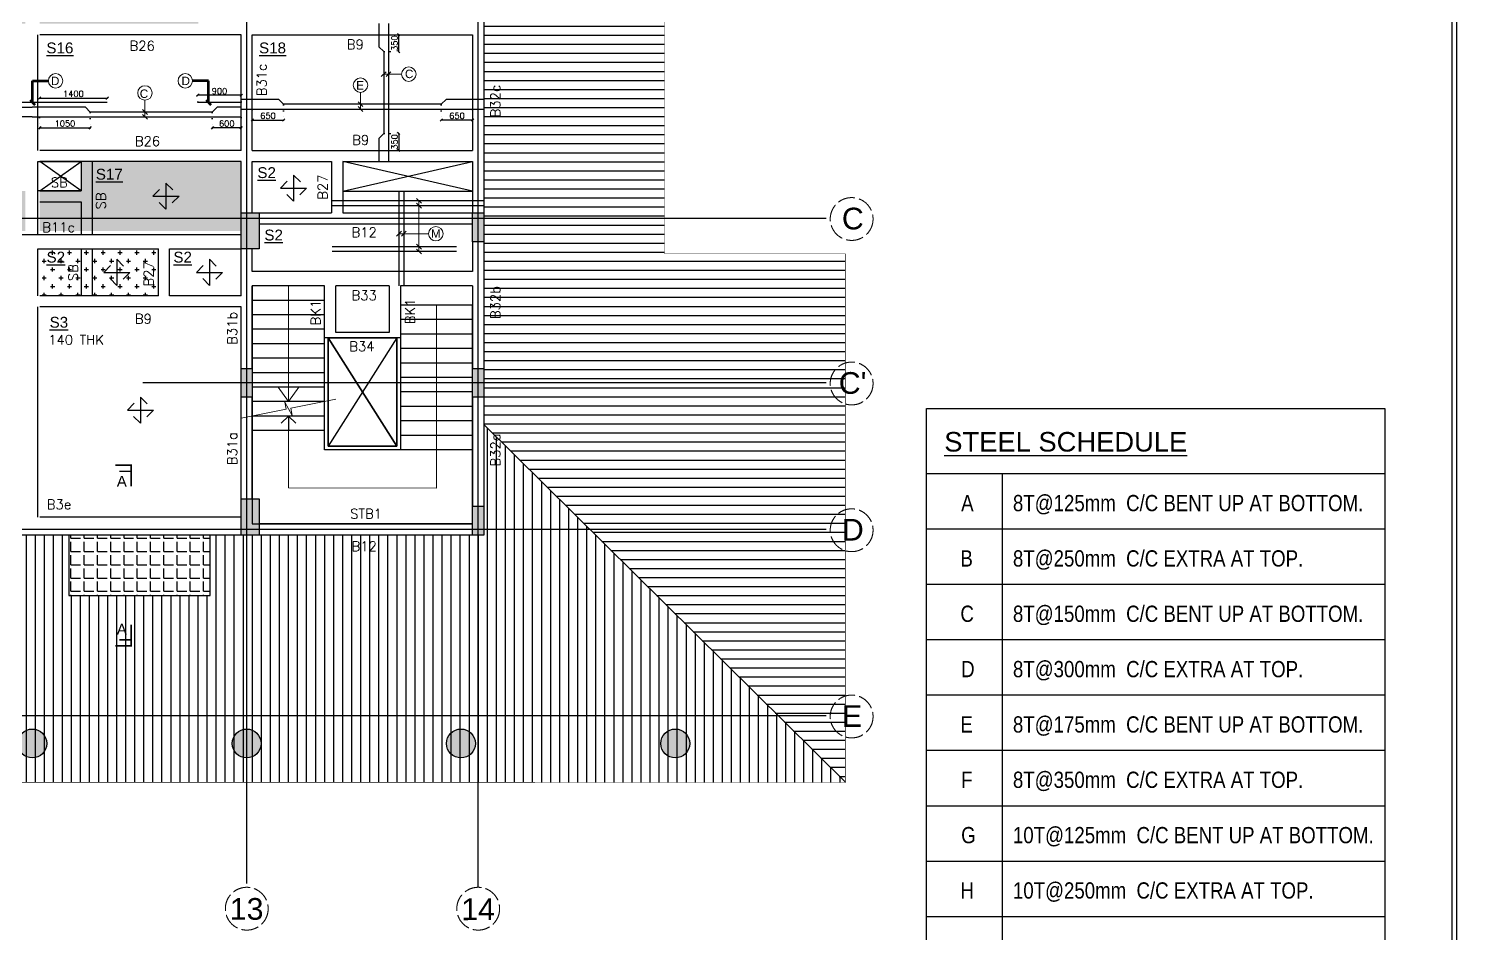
# Model space of a CAD drawing. Header units: millimetres. Extents: x 1772430 to 1864909, y -1443517 to -1381610.
# Drawn here: x 1835296 to 1864909, y -1422258 to -1403487 of the extents above; entities that cross this region are included whole.
import ezdxf

# ---------------------------------------------------------------- set-up
doc = ezdxf.new("R2010")
doc.units = ezdxf.units.MM
doc.header["$LTSCALE"] = 100
doc.header["$MEASUREMENT"] = 0
doc.header["$PDMODE"] = 98
for name, pattern in [('1', [0]), ('ACAD_ISO02W100', [15, 12, -3]), ('CENTER2', [28.575, 19.05, -3.175, 3.175, -3.175]), ('CONTINOUS', [0]), ('DASHED', [0.75, 0.5, -0.25]), ('DOT', [0.25, 0, -0.25]), ('HIDDEN', [0.375, 0.25, -0.125])]:
    doc.linetypes.add(name, pattern=pattern)
for name, color, linetype in [('BEAM NO', 7, '1'), ('BEAM-150X450', 225, 'Continuous'), ('BEAM-230X450', 31, 'Continuous'), ('BEAM-230X600', 150, 'Continuous'), ('BEAM-300X450', 6, 'Continuous'), ('BEAM-300X900', 35, 'Continuous'), ('BEAM-375X900', 22, 'Continuous'), ('BEAM-450X275', 7, 'Continuous'), ('BEAM-450X750', 134, 'Continuous'), ('DIM', 191, 'Continuous'), ('Projection', 5, 'Continuous'), ('Roof', 7, 'Continuous'), ('s-steel', 1, 'Continuous'), ('S-STRU. CUTOUT', 3, 'Continuous'), ('S-TITTEXT', 7, 'Continuous'), ('SLAB NO.', 4, 'Continuous'), ('Stair', 7, 'Continuous'), ('STEEL', 1, 'Continuous'), ('STR.COLUMN', 1, 'Continuous'), ('SUNK-HATCH', 8, 'Continuous')]:
    doc.layers.add(name, color=color, linetype=linetype)
for name, color, linetype, lineweight in [('CENTER_LINE', 8, 'CENTER2', 25), ('GRID', 252, 'ACAD_ISO02W100', 9), ('LEADER', 191, 'Continuous', 15), ('S-B5-230X600', 120, 'HIDDEN', 25), ('SECTION TEXT', 7, 'Continuous', 25), ('SLAB STEEL MARK', 133, 'Continuous', 30), ('text', 222, 'Continuous', 15)]:
    doc.layers.add(name, color=color, linetype=linetype, lineweight=lineweight)
doc.layers.add('HATCH_LIGHT_MOFA', color=7, linetype='Continuous', lineweight=5, true_color=0x5b5b5b)
doc.styles.add('1-100', font='arial.ttf', dxfattribs={"height": 120})
doc.styles.add('ARIAL', font='arial.ttf')
doc.styles.add('DEEPAK', font='arial.ttf')
doc.styles.add('meer', font='ARIALN.TTF')
doc.styles.add('ROMANS', font='romans.shx')
doc.styles.add('RS', font='romans.shx', dxfattribs={"width": 0.9})
doc.styles.get("Standard").update_dxf_attribs({"font": 'arial.ttf'})
doc.styles.add('style1', font='arial.ttf')
doc.dimstyles.new('DIM 1-100 1', dxfattribs={"dimtxt": 200, "dimasz": 100, "dimexe": 50, "dimexo": 50, "dimgap": 50, "dimtad": 1, "dimdec": 1, "dimrnd": 5, "dimzin": 0, "dimdsep": 46, "dimtxsty": 'Standard', "dimblk": 'ARCHTICK', "dimcen": 100, "dimdle": 100, "dimclrd": 256, "dimclre": 256, "dimclrt": 256, "dimadec": 0, "dimazin": 0, "dimtfac": 1, "dimtdec": 1, "dimtix": 1, "dimtofl": 0, "dimtmove": 1, "dimatfit": 3, "dimldrblk": 'OPEN90', "dimfxl": 1, "dimtolj": 1, "dimtzin": 0, "dimlwd": -1, "dimlwe": -1, "dimarcsym": 0})
doc.dimstyles.new('KRUNAL-MM', dxfattribs={"dimtxt": 50, "dimasz": 35, "dimexe": 25, "dimexo": 0, "dimgap": 15, "dimtad": 1, "dimdec": 0, "dimzin": 0, "dimdsep": 46, "dimtxsty": 'RS', "dimblk": 'OBLIQUE', "dimcen": 0, "dimdle": 25, "dimclrd": 256, "dimclre": 256, "dimclrt": 7, "dimadec": 0, "dimazin": 0, "dimtfac": 1, "dimtdec": 0, "dimtix": 1, "dimtmove": 0, "dimatfit": 2, "dimfxl": 1, "dimtolj": 1, "dimtzin": 0, "dimlwd": -1, "dimlwe": -1, "dimarcsym": 0})
doc.dimstyles.new('pag', dxfattribs={"dimtxt": 180, "dimasz": 150, "dimexe": 100, "dimexo": 0, "dimgap": 50, "dimtad": 1, "dimdec": 0, "dimzin": 0, "dimdsep": 46, "dimtxsty": 'ROMANS', "dimblk": 'OBLIQUE', "dimcen": 0, "dimdle": 100, "dimclrd": 256, "dimclre": 256, "dimclrt": 256, "dimadec": 0, "dimazin": 0, "dimtfac": 1, "dimtdec": 0, "dimtmove": 2, "dimatfit": 3, "dimfxl": 1, "dimtolj": 1, "dimtzin": 0, "dimlwd": -1, "dimlwe": -1, "dimarcsym": 0})

# ---------------------------------------------------------------- blocks, each defined once
blk = doc.blocks.new('Roof')
at = {"layer": 'Roof'}
h = blk.add_hatch(dxfattribs=at)
h.set_pattern_fill('ANSI31', color=8, scale=1500, angle=135)
h.paths.add_polyline_path([(1852236, -1412276), (1852236, -1423240), (1844736, -1415813), (1844736, -1400678), (1858436, -1397249), (1858436, -1404723), (1848486, -1404723), (1848486, -1412276)])
h = blk.add_hatch(dxfattribs=at)
h.set_pattern_fill('ANSI31', color=8, scale=1500, angle=45)
h.paths.add_polyline_path([(1839064, -1418109), (1839064, -1419359), (1836134, -1419359), (1836134, -1418109), (1834619, -1418109), (1834619, -1419359), (1831689, -1419359), (1831689, -1418109), (1830174, -1418109), (1830174, -1419359), (1827244, -1419359), (1827244, -1418110), (1825729, -1418110), (1825729, -1419359), (1822799, -1419359), (1822799, -1418110), (1821284, -1418110), (1821284, -1419359), (1818354, -1419359), (1818354, -1418110), (1816839, -1418110), (1816839, -1419359), (1813909, -1419359), (1813909, -1418110), (1813036, -1418110), (1813036, -1418109), (1811206, -1423236), (1852236, -1423236), (1844736, -1415813), (1844736, -1418109), (1839064, -1418109)], is_closed=False)
at = {"layer": 'Roof', "color": 6}
blk.add_line((1844736, -1415813), (1852236, -1423236), dxfattribs=at)
at = {"layer": 'Roof', "color": 6, "const_width": 10}
for points in [[(1852236, -1412276), (1852236, -1423240), (1844736, -1415813), (1844736, -1400678), (1858436, -1397249), (1858436, -1404723), (1848486, -1404723), (1848486, -1412276)], [(1852236, -1423240), (1811206, -1423236), (1811206, -1412024), (1813036, -1412024), (1813036, -1418110), (1844736, -1418109), (1844736, -1415813)]]:
    blk.add_lwpolyline(points, close=True, dxfattribs=at)
blk = doc.blocks.new('FIRST FLOOR COLUMNS')
at = {"layer": 'CENTER_LINE', "ltscale": 50}
for p, q in [((56005, -25588), (56005, 11430)), ((60805, -25665), (60805, 11405)), ((68022, -11790), (-4699, -11790)), ((68022, -15202), (53848, -15202)), ((68022, -18245), (-4699, -18245)), ((68022, -22110), (-4699, -22110))]:
    blk.add_line(p, q, dxfattribs=at)
at = {"layer": 'GRID', "ltscale": 0.3}
for centre in [(68550, -11802), (68550, -15214), (68550, -18258), (68550, -22122), (56005, -26109), (60805, -26109)]:
    blk.add_circle(centre, 444, dxfattribs=at)
at = {"layer": 'GRID', "ltscale": 0.3, "style": '1-100', "oblique": 0}
for s, rotation, p in [('C', 359.9447, (68347, -12017)), ("C'", 359.9447, (68283, -15428)), ('D', 359.9447, (68347, -18472)), ('E', 359.9447, (68347, -22337)), ('13', 0.0553, (55653, -26339)), ('14', 0.0553, (60453, -26347))]:
    blk.add_text(s, height=450, rotation=rotation, dxfattribs=at).set_placement(p)
blk = doc.blocks.new('_ArchTick')
at = {"color": 0, "linetype": 'ByBlock', "const_width": 0.15}
blk.add_lwpolyline([(-0.5, -0.5), (0.5, 0.5)], dxfattribs=at)
blk = doc.blocks.new('_Open90')
at = {"color": 0, "linetype": 'ByBlock', "lineweight": -2}
for p, q in [((0, 0), (-1, 0)), ((-0.5, 0.5), (0, 0)), ((0, 0), (-0.5, -0.5))]:
    blk.add_line(p, q, dxfattribs=at)
blk = doc.blocks.new('COL')
at = {"layer": 'STR.COLUMN', "transparency": 33554687}
h = blk.add_hatch(color=256, dxfattribs=at)
h.dxf.hatch_style = 1
h.paths.add_polyline_path([(1839706, -1412174), (1840081, -1412174), (1840081, -1411424), (1839706, -1411424)])
h = blk.add_hatch(color=256, dxfattribs=at)
h.dxf.hatch_style = 1
h.paths.add_polyline_path([(1844506, -1411424), (1844506, -1412024), (1844736, -1412024), (1844736, -1411424)])
h = blk.add_hatch(color=256, dxfattribs=at)
h.dxf.hatch_style = 1
h.paths.add_polyline_path([(1839706, -1414651), (1839706, -1415251), (1839936, -1415251), (1839936, -1414651)])
h = blk.add_hatch(color=256, dxfattribs=at)
h.dxf.hatch_style = 1
h.paths.add_polyline_path([(1844506, -1414651), (1844506, -1415251), (1844736, -1415251), (1844736, -1414651)])
h = blk.add_hatch(color=256, dxfattribs=at)
h.dxf.hatch_style = 1
h.paths.add_polyline_path([(1839706, -1418109), (1840081, -1418109), (1840081, -1417359), (1839706, -1417359)])
h = blk.add_hatch(color=256, dxfattribs=at)
h.dxf.hatch_style = 1
h.paths.add_polyline_path([(1844506, -1417509), (1844506, -1418109), (1844736, -1418109), (1844736, -1417509)])
at = {"layer": 'STR.COLUMN', "color": 5}
for points in [[(1839706, -1411424), (1840081, -1411424), (1840081, -1412174), (1839706, -1412174), (1839706, -1411424)], [(1844506, -1411424), (1844736, -1411424), (1844736, -1412024), (1844506, -1412024), (1844506, -1411424)], [(1839706, -1414651), (1839936, -1414651), (1839936, -1415251), (1839706, -1415251), (1839706, -1414651)], [(1844506, -1414651), (1844736, -1414651), (1844736, -1415251), (1844506, -1415251), (1844506, -1414651)], [(1839706, -1417359), (1840081, -1417359), (1840081, -1418109), (1839706, -1418109), (1839706, -1417359)], [(1844506, -1417509), (1844736, -1417509), (1844736, -1418109), (1844506, -1418109), (1844506, -1417509)]]:
    blk.add_lwpolyline(points, dxfattribs=at)
blk = doc.blocks.new('Col_600 Dia')
at = {"layer": 'STR.COLUMN'}
h = blk.add_hatch(color=5, dxfattribs=at)
h.dxf.hatch_style = 1
edge = h.paths.add_edge_path()
edge.add_arc((1853154, -1399374), 300, 0, 360)
blk.add_circle((1853154, -1399374), 300, dxfattribs=at)
blk = doc.blocks.new('Elevation_Col')
at = {"layer": 'STR.COLUMN'}
for p in [(-17780, -23058), (-13335, -23058), (-8890, -23058), (-4445, -23058)]:
    blk.add_blockref('Col_600 Dia', p, dxfattribs=at)
blk = doc.blocks.new('_Oblique')
at = {"color": 0, "linetype": 'ByBlock', "lineweight": -2}
blk.add_line((-0.5, -0.5), (0.5, 0.5), dxfattribs=at)
blk = doc.blocks.new('*D59')
at = {"layer": 'Defpoints', "color": 0, "transparency": 16777216}
for p in [(1839936, -1405157), (1840586, -1405057), (1840586, -1405385)]:
    blk.add_point(p, dxfattribs=at)
at = {"layer": 'DIM', "color": 191, "linetype": 'DOT', "ltscale": 5, "transparency": 16777216}
for p, q in [((1840586, -1405067), (1840586, -1405395)), ((1839936, -1405167), (1839936, -1405395))]:
    blk.add_line(p, q, dxfattribs=at)
at = {"layer": 'DIM', "color": 191, "ltscale": 5, "transparency": 16777216}
blk.add_line((1839926, -1405385), (1840596, -1405385), dxfattribs=at)
at = {"layer": 'DIM', "color": 191, "linetype": 'ByBlock', "transparency": 16777216, "xscale": 50, "yscale": 50, "zscale": 50, "rotation": 180}
blk.add_blockref('_Oblique', (1839936, -1405385), dxfattribs=at)
at = {"layer": 'DIM', "color": 191, "linetype": 'ByBlock', "transparency": 16777216, "xscale": 50, "yscale": 50, "zscale": 50}
blk.add_blockref('_Oblique', (1840586, -1405385), dxfattribs=at)
at = {"layer": 'DIM', "color": 7, "transparency": 16777216, "insert": (1840261, -1405297), "char_height": 125, "attachment_point": 5, "style": 'ROMANS'}
blk.add_mtext('\\A1;650', dxfattribs=at)
blk = doc.blocks.new('*D60')
at = {"layer": 'Defpoints', "color": 0, "transparency": 16777216}
for p in [(1843856, -1405057), (1844506, -1405157), (1843856, -1405385)]:
    blk.add_point(p, dxfattribs=at)
at = {"layer": 'DIM', "color": 191, "linetype": 'DOT', "ltscale": 5, "transparency": 16777216}
for p, q in [((1843856, -1405067), (1843856, -1405395)), ((1844506, -1405167), (1844506, -1405395))]:
    blk.add_line(p, q, dxfattribs=at)
at = {"layer": 'DIM', "color": 191, "ltscale": 5, "transparency": 16777216}
blk.add_line((1844516, -1405385), (1843846, -1405385), dxfattribs=at)
at = {"layer": 'DIM', "color": 191, "linetype": 'ByBlock', "transparency": 16777216, "xscale": 50, "yscale": 50, "zscale": 50, "rotation": 180}
blk.add_blockref('_Oblique', (1843856, -1405385), dxfattribs=at)
at = {"layer": 'DIM', "color": 191, "linetype": 'ByBlock', "transparency": 16777216, "xscale": 50, "yscale": 50, "zscale": 50}
blk.add_blockref('_Oblique', (1844506, -1405385), dxfattribs=at)
at = {"layer": 'DIM', "color": 7, "transparency": 16777216, "insert": (1844181, -1405297), "char_height": 125, "attachment_point": 5, "style": 'ROMANS'}
blk.add_mtext('\\A1;650', dxfattribs=at)
blk = doc.blocks.new('*U41')
at = {"layer": 'STEEL'}
for points in [[(707749, 28205), (707599, 28055), (708177, 28055), (708027, 27905)], [(707738, 27916), (707888, 27766), (707888, 28344), (708038, 28194)]]:
    blk.add_lwpolyline(points, dxfattribs=at)
blk = doc.blocks.new('*D98')
at = {"layer": 'Defpoints', "color": 0, "transparency": 16777216}
for p in [(1835526, -1405319), (1836576, -1405219), (1836576, -1405546)]:
    blk.add_point(p, dxfattribs=at)
at = {"layer": 'DIM', "color": 191, "linetype": 'DOT', "ltscale": 5, "transparency": 16777216}
for p, q in [((1835526, -1405329), (1835526, -1405556)), ((1836576, -1405229), (1836576, -1405556))]:
    blk.add_line(p, q, dxfattribs=at)
at = {"layer": 'DIM', "color": 191, "ltscale": 5, "transparency": 16777216}
blk.add_line((1835516, -1405546), (1836586, -1405546), dxfattribs=at)
at = {"layer": 'DIM', "color": 191, "linetype": 'ByBlock', "transparency": 16777216, "xscale": 50, "yscale": 50, "zscale": 50, "rotation": 180}
blk.add_blockref('_Oblique', (1835526, -1405546), dxfattribs=at)
at = {"layer": 'DIM', "color": 191, "linetype": 'ByBlock', "transparency": 16777216, "xscale": 50, "yscale": 50, "zscale": 50}
blk.add_blockref('_Oblique', (1836576, -1405546), dxfattribs=at)
at = {"layer": 'DIM', "color": 7, "transparency": 16777216, "insert": (1836051, -1405459), "char_height": 125, "attachment_point": 5, "style": 'ROMANS'}
blk.add_mtext('\\A1;1050', dxfattribs=at)
blk = doc.blocks.new('*D99')
at = {"layer": 'Defpoints', "color": 0, "transparency": 16777216}
for p in [(1839106, -1405219), (1839706, -1405319), (1839106, -1405546)]:
    blk.add_point(p, dxfattribs=at)
at = {"layer": 'DIM', "color": 191, "linetype": 'DOT', "ltscale": 5, "transparency": 16777216}
for p, q in [((1839106, -1405229), (1839106, -1405556)), ((1839706, -1405329), (1839706, -1405556))]:
    blk.add_line(p, q, dxfattribs=at)
at = {"layer": 'DIM', "color": 191, "ltscale": 5, "transparency": 16777216}
blk.add_line((1839716, -1405546), (1839096, -1405546), dxfattribs=at)
at = {"layer": 'DIM', "color": 191, "linetype": 'ByBlock', "transparency": 16777216, "xscale": 50, "yscale": 50, "zscale": 50, "rotation": 180}
blk.add_blockref('_Oblique', (1839106, -1405546), dxfattribs=at)
at = {"layer": 'DIM', "color": 191, "linetype": 'ByBlock', "transparency": 16777216, "xscale": 50, "yscale": 50, "zscale": 50}
blk.add_blockref('_Oblique', (1839706, -1405546), dxfattribs=at)
at = {"layer": 'DIM', "color": 7, "transparency": 16777216, "insert": (1839406, -1405459), "char_height": 125, "attachment_point": 5, "style": 'ROMANS'}
blk.add_mtext('\\A1;600', dxfattribs=at)
blk = doc.blocks.new('*D105')
at = {"layer": 'Defpoints', "color": 0, "transparency": 16777216}
for p in [(1835526, -1405019), (1836926, -1404930), (1836926, -1405019)]:
    blk.add_point(p, dxfattribs=at)
at = {"layer": 'DIM', "color": 191, "ltscale": 5, "transparency": 16777216}
blk.add_line((1835516, -1404930), (1836936, -1404930), dxfattribs=at)
at = {"layer": 'DIM', "color": 191, "linetype": 'DOT', "ltscale": 5, "transparency": 16777216}
for p, q in [((1835526, -1405009), (1835526, -1404920)), ((1836926, -1405009), (1836926, -1404920))]:
    blk.add_line(p, q, dxfattribs=at)
at = {"layer": 'DIM', "color": 191, "linetype": 'ByBlock', "transparency": 16777216, "xscale": 50, "yscale": 50, "zscale": 50, "rotation": 180}
blk.add_blockref('_Oblique', (1835526, -1404930), dxfattribs=at)
at = {"layer": 'DIM', "color": 191, "linetype": 'ByBlock', "transparency": 16777216, "xscale": 50, "yscale": 50, "zscale": 50}
blk.add_blockref('_Oblique', (1836926, -1404930), dxfattribs=at)
at = {"layer": 'DIM', "color": 7, "transparency": 16777216, "insert": (1836226, -1404842), "char_height": 125, "attachment_point": 5, "style": 'ROMANS'}
blk.add_mtext('\\A1;1400', dxfattribs=at)
blk = doc.blocks.new('*D331')
at = {"layer": 'Defpoints', "color": 0, "transparency": 16777216}
for p in [(1842661, -1405665), (1842761, -1406015), (1842974, -1406015)]:
    blk.add_point(p, dxfattribs=at)
at = {"layer": 'DIM', "color": 191, "linetype": 'DOT', "ltscale": 5, "transparency": 16777216}
for p, q in [((1842671, -1405665), (1842984, -1405665)), ((1842771, -1406015), (1842984, -1406015))]:
    blk.add_line(p, q, dxfattribs=at)
at = {"layer": 'DIM', "color": 191, "ltscale": 5, "transparency": 16777216}
blk.add_line((1842974, -1405655), (1842974, -1406025), dxfattribs=at)
at = {"layer": 'DIM', "color": 191, "linetype": 'ByBlock', "transparency": 16777216, "xscale": 50, "yscale": 50, "zscale": 50}
for p, rotation in [((1842974, -1405665), 90), ((1842974, -1406015), 270)]:
    blk.add_blockref('_Oblique', p, dxfattribs=dict(at, rotation=rotation))
at = {"layer": 'DIM', "color": 7, "transparency": 16777216, "insert": (1842887, -1405840), "char_height": 125, "attachment_point": 5, "rotation": 90, "style": 'ROMANS'}
blk.add_mtext('\\A1;350', dxfattribs=at)
blk = doc.blocks.new('*D332')
at = {"layer": 'Defpoints', "color": 0, "transparency": 16777216}
for p in [(1842761, -1403615), (1842974, -1403615), (1842661, -1403965)]:
    blk.add_point(p, dxfattribs=at)
at = {"layer": 'DIM', "color": 191, "linetype": 'DOT', "ltscale": 5, "transparency": 16777216}
for p, q in [((1842771, -1403615), (1842984, -1403615)), ((1842671, -1403965), (1842984, -1403965))]:
    blk.add_line(p, q, dxfattribs=at)
at = {"layer": 'DIM', "color": 191, "ltscale": 5, "transparency": 16777216}
blk.add_line((1842974, -1403975), (1842974, -1403605), dxfattribs=at)
at = {"layer": 'DIM', "color": 191, "linetype": 'ByBlock', "transparency": 16777216, "xscale": 50, "yscale": 50, "zscale": 50}
for p, rotation in [((1842974, -1403615), 90), ((1842974, -1403965), 270)]:
    blk.add_blockref('_Oblique', p, dxfattribs=dict(at, rotation=rotation))
at = {"layer": 'DIM', "color": 7, "transparency": 16777216, "insert": (1842887, -1403790), "char_height": 125, "attachment_point": 5, "rotation": 90, "style": 'ROMANS'}
blk.add_mtext('\\A1;350', dxfattribs=at)
blk = doc.blocks.new('*D336')
at = {"layer": 'Defpoints', "color": 0, "transparency": 16777216}
for p in [(1838806, -1404872), (1838806, -1405019), (1839706, -1405019)]:
    blk.add_point(p, dxfattribs=at)
at = {"layer": 'DIM', "color": 191, "linetype": 'DOT', "ltscale": 5, "transparency": 16777216}
for p, q in [((1838806, -1405009), (1838806, -1404862)), ((1839706, -1405009), (1839706, -1404862))]:
    blk.add_line(p, q, dxfattribs=at)
at = {"layer": 'DIM', "color": 191, "ltscale": 5, "transparency": 16777216}
blk.add_line((1839716, -1404872), (1838796, -1404872), dxfattribs=at)
at = {"layer": 'DIM', "color": 191, "linetype": 'ByBlock', "transparency": 16777216, "xscale": 50, "yscale": 50, "zscale": 50, "rotation": 180}
blk.add_blockref('_Oblique', (1838806, -1404872), dxfattribs=at)
at = {"layer": 'DIM', "color": 191, "linetype": 'ByBlock', "transparency": 16777216, "xscale": 50, "yscale": 50, "zscale": 50}
blk.add_blockref('_Oblique', (1839706, -1404872), dxfattribs=at)
at = {"layer": 'DIM', "color": 7, "transparency": 16777216, "insert": (1839256, -1404785), "char_height": 125, "attachment_point": 5, "style": 'ROMANS'}
blk.add_mtext('\\A1;900', dxfattribs=at)
blk = doc.blocks.new('G$C1F1F9976')
at = {"layer": 'HATCH_LIGHT_MOFA'}
blk.add_lwpolyline([(-5031, -15936), (-4099, -15750), (-4128, -15603), (-3972, -15877), (-4001, -15730), (-3069, -15544)], dxfattribs=at)
at = {"layer": 'S-STRU. CUTOUT', "ltscale": 750}
for p, q in [((-3225, -14270), (-1805, -16515)), ((-1805, -14270), (-3225, -16515))]:
    blk.add_line(p, q, dxfattribs=at)
at = {"layer": 'Stair', "color": 8, "linetype": 'Continuous', "ltscale": 200}
for p, q in [((-3300, -13191), (-4800, -13191)), ((-3300, -13491), (-4800, -13491)), ((-3300, -13791), (-4800, -13791)), ((-3300, -14091), (-4800, -14091)), ((-3300, -14391), (-4800, -14391)), ((-3300, -14691), (-4800, -14691)), ((-3300, -14991), (-4800, -14991)), ((-3300, -15291), (-4800, -15291)), ((-3300, -15591), (-4800, -15591))]:
    blk.add_line(p, q, dxfattribs=at)
at = {"layer": 'Stair', "color": 8, "linetype": 'DASHED', "ltscale": 200}
for p, q in [((-230, -13591), (-1730, -13591)), ((-230, -13891), (-1730, -13891)), ((-230, -14191), (-1730, -14191)), ((-230, -14491), (-1730, -14491)), ((-230, -14791), (-1730, -14791)), ((-230, -15091), (-1730, -15091)), ((-230, -15391), (-1730, -15391)), ((-230, -15691), (-1730, -15691)), ((-3300, -15891), (-4800, -15891)), ((-3300, -16191), (-4800, -16191)), ((-230, -15991), (-1730, -15991)), ((-230, -16291), (-1730, -16291)), ((-230, -16591), (-1730, -16591))]:
    blk.add_line(p, q, dxfattribs=at)
at = {"layer": 'Stair', "color": 8, "linetype": 'Continuous', "ltscale": 200}
blk.add_lwpolyline([(-3300, -14271), (-3300, -13191), (-4800, -13191), (-4800, -18130), (-230, -18130), (-230, -13591), (-1730, -13591), (-1730, -14271)], close=True, dxfattribs=at)
for points in [[(-1730, -13590), (-1730, -16590), (-3300, -16590), (-3300, -13191)], [(-3225, -14270), (-3225, -16515), (-1805, -16515), (-1805, -14270)]]:
    blk.add_lwpolyline(points, dxfattribs=at)
at = {"layer": 'HATCH_LIGHT_MOFA'}
for points, override in [([(-4050, -15590), (-4050, -13190)], {"dimasz": 300, "dimldrblk": 'Open90'}), ([(-4050, -15890), (-4050, -17383), (-980, -17384), (-980, -13590)], {"dimasz": 300})]:
    blk.add_leader(points, dimstyle='DIM 1-100 1', override=override, dxfattribs=at)

msp = doc.modelspace()

# ---------------------------------------------------------------- hatches: boundary and pattern name
at = {"layer": 'SUNK-HATCH', "linetype": 'Continuous', "transparency": 33554559}
h = msp.add_hatch(dxfattribs=at)
h.set_pattern_fill('HEX', color=8, scale=1500)
h.set_pattern_definition([(0, (0, 4114.14), (0, 324.759526), [187.5, -375]), (120, (0, 4114.14), (-281.25, -162.379763), [187.5, -375]), (60, (187.5, 4114.14), (-281.25, 162.379763), [187.5, -375])])
h.paths.add_polyline_path([(1816588.9, -1406245.1), (1816588.9, -1406855.1), (1817446.1, -1406855.1), (1817446.1, -1407684.7), (1813486.1, -1407684.7), (1813486.1, -1407309.7), (1813336.1, -1407309.7), (1813336.1, -1406244.7)])
h.paths.add_polyline_path([(1821856.1, -1406244.7), (1821856.1, -1407309.7), (1821706.1, -1407309.7), (1821706.1, -1407684.7), (1817746.1, -1407684.7), (1817746.1, -1406855.1), (1818603.8, -1406855.1), (1818603.8, -1406245.1)])
h.paths.add_polyline_path([(1830816.1, -1406244.7), (1830816.1, -1407684.7), (1826636.1, -1407684.7), (1826636.1, -1406855.1), (1827493.7, -1406855.1), (1827493.7, -1406245.1)])
h.paths.add_polyline_path([(1834368.7, -1406245.1), (1834368.7, -1406855.1), (1835226.1, -1406855.1), (1835226.2, -1407684.7), (1831266.1, -1407684.7), (1831266.1, -1407309.7), (1831116.1, -1407309.7), (1831116.1, -1406244.7)])
h.paths.add_polyline_path([(1826336.1, -1406855.1), (1826336.1, -1407684.7), (1822156.1, -1407684.7), (1822156.1, -1406244.7), (1825478.6, -1406244.7), (1825478.6, -1406855.1)])
h.paths.add_polyline_path([(1817746.1, -1402399.7), (1821706.1, -1402399.7), (1821706.1, -1402774.7), (1821033.6, -1402774.7), (1821033.6, -1403384.7), (1817746.1, -1403384.7)])
h.paths.add_polyline_path([(1813486.1, -1402399.7), (1817446.1, -1402399.7), (1817446.1, -1403384.7), (1814141.1, -1403384.7), (1814141.1, -1402774.7), (1813486.1, -1402774.7)])
h.paths.add_polyline_path([(1836383.6, -1406245.1), (1839706.1, -1406245.1), (1839706.1, -1407684.7), (1835526.2, -1407684.7), (1835526.2, -1406855.1), (1836383.6, -1406855.1)])
h.paths.add_polyline_path([(1822156.1, -1402399.7), (1826336.1, -1402399.7), (1826336.1, -1403384.7), (1823048.6, -1403384.7), (1823048.6, -1402774.9), (1822156.7, -1402774.7)])
h.paths.add_polyline_path([(1826636.1, -1402399.7), (1830816.1, -1402399.7), (1830816.1, -1402774.7), (1829923.6, -1402774.7), (1829923.6, -1403384.7), (1826636.1, -1403384.7)])
h.paths.add_polyline_path([(1835526.2, -1402399.7), (1839706.1, -1402399.7), (1839706.1, -1402774.7), (1838813.7, -1402774.7), (1838813.6, -1403384.7), (1835526.2, -1403384.7)])
h.paths.add_polyline_path([(1831266.1, -1402399.7), (1835226.2, -1402399.7), (1835226.2, -1403384.7), (1831938.6, -1403384.7), (1831938.6, -1402774.7), (1831266.7, -1402775.1)])
h = msp.add_hatch(dxfattribs=at)
h.set_pattern_fill('CROSS', color=8, scale=700)
h.set_pattern_definition([(0, (0, 4114.14), (175, 175), [87.5, -262.5]), (90, (43.75, 4070.39), (-175, 175), [87.5, -262.5])])
h.paths.add_polyline_path([(1837991.1, -1409030.1), (1837991.1, -1408059.7), (1835526.2, -1408059.7), (1835526.2, -1409030.1)])
h = msp.add_hatch(dxfattribs=at)
h.set_pattern_fill('ANGLE', color=8, scale=1000)
h.set_pattern_definition([(0, (0, 4114.14), (0, 275), [200, -75]), (90, (0, 4114.14), (-275, 2e-14), [200, -75])])
h.paths.add_polyline_path([(1839063.5, -1413994.7), (1836133.6, -1413994.7), (1836133.6, -1415245.1), (1839063.6, -1415245.1), (1839063.5, -1413995.1)], is_closed=False)

# ---------------------------------------------------------------- linework, layer by layer
for p, q in [((1853920.1, -1411365.8), (1863424.9, -1411365.8)), ((1853920.1, -1428792.1), (1853920.1, -1411365.8)), ((1853920.1, -1412719.8), (1863424.9, -1412719.8)), ((1855485.5, -1412719.8), (1855485.5, -1428792.1)), ((1853920.1, -1413867.8), (1863424.9, -1413867.8)), ((1853920.1, -1415015.8), (1863424.9, -1415015.8)), ((1853920.1, -1416163.9), (1863424.9, -1416163.9)), ((1853920.1, -1417311.9), (1863424.9, -1417311.9)), ((1853920.1, -1418459.9), (1863424.9, -1418459.9)), ((1853920.1, -1419607.9), (1863424.9, -1419607.9)), ((1853920.1, -1420756), (1863424.9, -1420756)), ((1853920.1, -1421904), (1863424.9, -1421904))]:
    msp.add_line(p, q)
at = {"lineweight": -3}
for points in [[(1864909.2, -1381609.6), (1864909.2, -1443517), (1777354.7, -1443517), (1777354.7, -1381609.6)], [(1864814.9, -1443422.8), (1777449, -1443422.8), (1777449, -1381703.8), (1864814.9, -1381703.8)]]:
    msp.add_lwpolyline(points, close=True, dxfattribs=at)
msp.add_lwpolyline([(1863424.9, -1411365.8), (1863424.9, -1428792.1)])
at = {"layer": 'BEAM-150X450', "linetype": 'CONTINOUS', "ltscale": 750}
for p, q in [((1842776.1, -1409789.7), (1841666.1, -1409789.7)), ((1843006.1, -1409904.7), (1841436.1, -1409904.7))]:
    msp.add_line(p, q, dxfattribs=at)
at = {"layer": 'BEAM-230X450', "linetype": 'HIDDEN', "ltscale": 750}
for p, q in [((1839936.1, -1403614.7), (1844506.1, -1403614.7)), ((1839936.1, -1406014.7), (1844506.1, -1406014.7)), ((1839936.1, -1406244.7), (1841581.1, -1406244.7)), ((1841581.1, -1406244.7), (1841581.1, -1407309.7)), ((1838221.1, -1409030.1), (1838221.1, -1408059.7)), ((1839706.1, -1409260.1), (1835526.2, -1409260.1)), ((1839706.1, -1409030.1), (1838221.1, -1409030.1))]:
    msp.add_line(p, q, dxfattribs=at)
at = {"layer": 'BEAM-230X450', "linetype": 'CONTINOUS', "ltscale": 750}
for p, q in [((1841811.1, -1406244.7), (1844506.1, -1406244.7)), ((1841811.1, -1406244.7), (1841811.1, -1407309.7)), ((1837991.1, -1409030.1), (1837991.1, -1408059.7)), ((1841436.1, -1409904.7), (1841436.1, -1408824.7)), ((1841666.1, -1409789.7), (1841666.1, -1408824.7)), ((1842776.1, -1408824.7), (1842776.1, -1409789.7)), ((1843006.1, -1408824.7), (1843006.1, -1409904.7)), ((1837991.1, -1409030.1), (1835526.2, -1409030.1))]:
    msp.add_line(p, q, dxfattribs=at)
at = {"layer": 'BEAM-230X600', "linetype": 'CONTINOUS', "ltscale": 750}
for p, q in [((1844736.1, -1402774.7), (1844736.1, -1407309.7)), ((1839706.1, -1407309.7), (1839706.1, -1406244.7)), ((1844506.1, -1406244.7), (1844506.1, -1406859.7)), ((1844736.1, -1407909.7), (1844736.1, -1410536.6)), ((1839936.1, -1410536.6), (1839936.1, -1408824.7)), ((1844506.1, -1408824.7), (1844506.1, -1410536.6)), ((1839936.1, -1413244.7), (1839936.1, -1411136.6)), ((1844506.1, -1411136.6), (1844506.1, -1413394.7)), ((1844736.1, -1411136.6), (1844736.1, -1413394.7)), ((1844506.1, -1413994.7), (1840081.1, -1413994.7))]:
    msp.add_line(p, q, dxfattribs=at)
at = {"layer": 'BEAM-230X600', "linetype": 'HIDDEN', "ltscale": 750}
for p, q in [((1835489.2, -1406014.7), (1835489.2, -1403614.7)), ((1839706.1, -1403614.7), (1835526.2, -1403614.7)), ((1839706.1, -1406014.7), (1839706.1, -1403614.7)), ((1839936.1, -1406014.7), (1839936.1, -1403614.7)), ((1844506.1, -1403614.7), (1844506.1, -1406014.7)), ((1839706.1, -1406014.7), (1835526.2, -1406014.7)), ((1835489.2, -1407759.7), (1835489.2, -1406244.7)), ((1839936.1, -1407309.7), (1839936.1, -1406244.7)), ((1844506.1, -1406859.7), (1844506.1, -1407309.7)), ((1840081.1, -1407309.7), (1841581.1, -1407309.7)), ((1841811.1, -1407309.7), (1844506.1, -1407309.7)), ((1840081.1, -1407539.7), (1844506.1, -1407539.7)), ((1835489.2, -1409030.1), (1835489.2, -1408059.7)), ((1839706.1, -1409030.1), (1839706.1, -1408059.7)), ((1839936.1, -1408524.7), (1839936.1, -1408059.7)), ((1844506.1, -1407909.7), (1844506.1, -1408524.7)), ((1835489.2, -1413619.7), (1835489.2, -1409260.1)), ((1839706.1, -1410536.6), (1839706.1, -1409260.1)), ((1839706.1, -1413244.7), (1839706.1, -1411136.6)), ((1844506.1, -1413764.7), (1840081.1, -1413764.7))]:
    msp.add_line(p, q, dxfattribs=at)
at = {"layer": 'BEAM-230X600', "linetype": 'Continuous', "ltscale": 750}
msp.add_line((1839706.1, -1406244.7), (1835526.2, -1406244.7), dxfattribs=at)
at = {"layer": 'BEAM-300X450', "linetype": 'HIDDEN', "ltscale": 750}
msp.add_line((1844506.1, -1408524.7), (1839936.1, -1408524.7), dxfattribs=at)
at = {"layer": 'BEAM-300X450', "linetype": 'CONTINOUS', "ltscale": 750}
for p, q in [((1841436.1, -1408824.7), (1839936.1, -1408824.7)), ((1842776.1, -1408824.7), (1841666.1, -1408824.7)), ((1844506.1, -1408824.7), (1843006.1, -1408824.7))]:
    msp.add_line(p, q, dxfattribs=at)
at = {"layer": 'BEAM-300X900', "linetype": 'CONTINOUS', "ltscale": 750}
for p, q in [((1831266.1, -1407759.7), (1836383.6, -1407759.7)), ((1835526.2, -1407759.7), (1839706.1, -1407759.7)), ((1835489.2, -1408059.7), (1837991.1, -1408059.7))]:
    msp.add_line(p, q, dxfattribs=at)
at = {"layer": 'BEAM-375X900', "linetype": 'HIDDEN', "ltscale": 750}
msp.add_line((1838221.1, -1408059.7), (1839706.1, -1408059.7), dxfattribs=at)
at = {"layer": 'BEAM-450X275', "linetype": 'Continuous', "ltscale": 750}
for p in [(1836383.6, -1406245.1), (1835526.2, -1406855.1)]:
    msp.add_line(p, (1836383.6, -1406855.1), dxfattribs=at)
at = {"layer": 'BEAM-450X275', "linetype": 'HIDDEN', "ltscale": 750}
for p, q in [((1836613.6, -1406245.1), (1836613.6, -1407759.7)), ((1835526.2, -1407085.1), (1836383.6, -1407085.1)), ((1836383.6, -1407085.1), (1836383.6, -1407759.7)), ((1836383.6, -1408059.7), (1836383.6, -1409030.1)), ((1836613.6, -1408059.7), (1836613.6, -1409030.1))]:
    msp.add_line(p, q, dxfattribs=at)
at = {"layer": 'BEAM-450X750', "linetype": 'HIDDEN', "ltscale": 750}
msp.add_line((1839706.1, -1413619.7), (1835526.2, -1413619.7), dxfattribs=at)
at = {"layer": 'BEAM-450X750', "linetype": 'CONTINOUS', "ltscale": 750}
msp.add_line((1839706.1, -1413994.7), (1831266.1, -1413994.7), dxfattribs=at)
at = {"layer": 'LEADER', "linetype": 'DOT', "ltscale": 250}
msp.add_line((1837421.4, -1415855), (1837421.4, -1412985.5), dxfattribs=at)
at = {"layer": 'LEADER'}
for points in [[(1837177.6, -1412672.2, 32.4, 32.4, 0), (1837421.4, -1412672.2, 32.4, 32.4, 0), (1837421.4, -1412985.5, 32.4, 32.4, 0), (1837421.4, -1412546.1, 32.4, 32.4, 0), (1837096.3, -1412546.1, 0, 0, 0)], [(1837177.6, -1416168.3, 32.4, 32.4, 0), (1837421.4, -1416168.3, 32.4, 32.4, 0), (1837421.4, -1415855, 32.4, 32.4, 0), (1837421.4, -1416294.4, 32.4, 32.4, 0), (1837096.3, -1416294.4, 0, 0, 0)]]:
    msp.add_lwpolyline(points, format="xyseb", dxfattribs=at)
for centre in [(1835857.1, -1404572), (1838545.7, -1404572), (1842179.6, -1404661.8), (1843181.3, -1404433.6), (1837709.9, -1404823.2), (1843742.2, -1407743.5)]:
    msp.add_circle(centre, 150, dxfattribs=at)
at = {"layer": 'Projection', "linetype": 'CONTINOUS', "ltscale": 750}
msp.add_lwpolyline([(1836133.6, -1413994.7), (1836133.6, -1415245.1), (1839063.6, -1415245.1), (1839063.5, -1413995.1)], dxfattribs=at)
at = {"layer": 's-steel'}
for p, q in [((1842977.5, -1406859.7), (1842977.5, -1408824.7)), ((1843077.5, -1406859.7), (1843077.5, -1408824.7)), ((1844736.1, -1407062.4), (1841581.1, -1407062.4)), ((1844736.1, -1407162.4), (1841581.1, -1407162.4)), ((1844173.9, -1408012.6), (1841591.5, -1408012.6)), ((1844173.9, -1408112.6), (1841591.5, -1408112.6))]:
    msp.add_line(p, q, dxfattribs=at)
for points in [[(1842561.4, -1403384.7), (1842561.4, -1403864.7), (1842661.4, -1403964.7), (1842661.4, -1405664.7), (1842561.2, -1405764.7), (1842561.2, -1406244.7)], [(1842761.4, -1403384.7), (1842761.4, -1406244.7)], [(1830966.1, -1405118.8), (1832066.3, -1405118.8), (1832166.3, -1405218.8), (1834176.5, -1405218.8), (1834276.5, -1405118.8), (1835373.7, -1405118.8)], [(1836926.2, -1405018.8), (1833826.2, -1405018.8)], [(1839706.1, -1405118.8), (1839206.1, -1405118.8), (1839106.1, -1405218.8), (1836575.8, -1405218.8), (1836475.8, -1405118.8), (1835373.7, -1405118.8)], [(1839706.1, -1405018.8), (1838806.1, -1405018.8)], [(1844736.1, -1404957.4), (1843955.9, -1404957.4), (1843855.9, -1405057.4), (1840586.1, -1405057.3), (1840486.1, -1404957.3), (1839706.1, -1404957.3)], [(1839706.1, -1405157.3), (1844736.1, -1405157.4)], [(1835373.7, -1405318.8), (1830966.1, -1405318.8)], [(1835373.7, -1405318.8), (1839706.1, -1405318.8)]]:
    msp.add_lwpolyline(points, dxfattribs=at)
at = {"layer": 'S-STRU. CUTOUT', "ltscale": 750}
for p, q in [((1836383.6, -1406855.1), (1835526.2, -1406245.1, -0.1)), ((1835526.2, -1406855.1, -0.1), (1836383.6, -1406245.1)), ((1844506.1, -1406859.7), (1841811.1, -1406244.7)), ((1841811.1, -1406859.7), (1844506.1, -1406244.7)), ((1841811.1, -1406859.7), (1844506.1, -1406859.7)), ((1842931.1, -1412149.7), (1841511.1, -1409904.7)), ((1842931.1, -1409904.7), (1841511.1, -1412149.7))]:
    msp.add_line(p, q, dxfattribs=at)
for points in [[(1835489.2, -1406245.1), (1836383.6, -1406245.1), (1836383.6, -1406855.1), (1835489.2, -1406855.1)], [(1841511.1, -1409904.7), (1842931.1, -1409904.7), (1842931.1, -1412149.7), (1841511.1, -1412149.7)]]:
    msp.add_lwpolyline(points, close=True, dxfattribs=at)

# ---------------------------------------------------------------- block references
at = {"color": 251}
msp.add_blockref('G$C1F1F9976', (1844736.1, -1395634.7), dxfattribs=at)
at = {"layer": 'GRID'}
msp.add_blockref('FIRST FLOOR COLUMNS', (1783816.1, -1395636.1), dxfattribs=at)
at = {"layer": 'Roof'}
msp.add_blockref('Roof', (0, 4114.1), dxfattribs=at)
at = {"layer": 'S-B5-230X600', "xscale": 0.9375000000000001, "yscale": 0.9375000000000001, "zscale": 0.9375000000000001, "rotation": 269.9999999999999}
for p in [(1814490.9, -743151.6), (1811843.3, -743319.8), (1810825.4, -744899.8), (1812747.2, -744899.8), (1811314.3, -747757.3, 0)]:
    msp.add_blockref('*U41', p, dxfattribs=at)
at = {"layer": 'STR.COLUMN'}
for name in ['Elevation_Col', 'COL']:
    msp.add_blockref(name, (0, 4114.1), dxfattribs=at)

# ---------------------------------------------------------------- texts
at = {"layer": 'BEAM NO', "ltscale": 500, "style": 'ROMANS'}
for s, rotation, p in [('B26', 359.99997, (1837391.6, -1403944.6, 0.3)), ('B9', 359.99997, (1841896.7, -1403916.6, 0)), ('B31c', 89.99997, (1840230.5, -1404891.5, 0)), ('B32c', 89.99997, (1845078.6, -1405330, 0)), ('B26', 359.99997, (1837501.3, -1405924.1, 0)), ('B9', 359.99997, (1842008.8, -1405898.8, 0)), ('SB', 359.99997, (1835759.5, -1406778.9, 0)), ('B27', 89.99997, (1841494.5, -1407038.4, 0)), ('SB', 89.99997, (1836897.4, -1407238, 0)), ('B11c', 359.99997, (1835580.7, -1407709.6, 0.1)), ('B12', 359.99997, (1841995.5, -1407814.5, 0.4)), ('SB', 89.99997, (1836320.8, -1408728.3, 0)), ('B27', 89.99997, (1837886.8, -1408838, 0)), ('B33', 359.99997, (1841995.5, -1409121.6, 0.4)), ('B32b', 89.99997, (1845078.6, -1409513.5, 0)), ('BK1', 89.99997, (1841349.5, -1409645.3, 0)), ('BK1', 89.99997, (1843308.9, -1409620.4, 0)), ('B9', 359.99997, (1837501.3, -1409608, 0)), ('B31b', 89.99997, (1839619.5, -1410047.4, 0)), ('140 THK', 359.99997, (1835703.1, -1410044.7)), ('B34', 359.99997, (1841948.5, -1410180.5, 0)), ('B31a', 89.99997, (1839619.5, -1412545.5, 0)), ('B32a', 89.99997, (1845078.6, -1412571.6, 0)), ('B3e', 359.99997, (1835675.2, -1413459, 0.3)), ('STB1', 359.99997, (1841965.3, -1413651.8, 0)), ('B12', 359.99997, (1841995.5, -1414326.2, 0.4))]:
    msp.add_text(s, height=200, rotation=rotation, dxfattribs=at).set_placement(p)
at = {"layer": 'S-TITTEXT', "color": 1}
msp.add_text('%%USTEEL SCHEDULE', height=405.791, dxfattribs=at).set_placement((1854286.6, -1412262.2))
at = {"layer": 'SECTION TEXT', "style": 'ARIAL'}
for p in [(1837124.6, -1412992.3), (1837124.6, -1416060.4)]:
    msp.add_text('A', height=225, dxfattribs=at).set_placement(p)
at = {"layer": 'SLAB NO.', "color": 42, "style": 'DEEPAK'}
for s, p in [('%%US16', (1835665.8, -1404001.5)), ('%%US18', (1840075.8, -1404001.5)), ('%%US17', (1836690.5, -1406621.8, -0.1)), ('%%US2', (1840041.4, -1406588.2)), ('%%US2', (1840186.5, -1407883.2)), ('%%US2', (1835669, -1408341.4, -0.1)), ('%%US2', (1838299.3, -1408341.4, -0.1)), ('%%US3', (1835732.4, -1409692.1))]:
    msp.add_text(s, height=225, dxfattribs=at).set_placement(p)
at = {"layer": 'SLAB STEEL MARK', "style": 'style1'}
for s, p in [('D', (1835759, -1404660.9)), ('D', (1838467.3, -1404660.9)), ('C', (1843101.6, -1404514.9)), ('C', (1837601.3, -1404926.7)), ('E', (1842089.6, -1404752.1)), ('M', (1843641.3, -1407828))]:
    msp.add_text(s, height=175, dxfattribs=at).set_placement(p)
at = {"layer": 'text', "style": 'meer'}
for s, p in [('8T@125mm  C/C BENT UP AT BOTTOM.', (1855711.4, -1413499.5)), ('A', (1854637.2, -1413499.5)), ('B', (1854622.1, -1414647.5)), ('8T@250mm  C/C EXTRA AT TOP.', (1855711.4, -1414647.5)), ('C', (1854622.1, -1415795.6)), ('8T@150mm  C/C BENT UP AT BOTTOM.', (1855711.4, -1415795.6)), ('D', (1854637.2, -1416943.6)), ('8T@300mm  C/C EXTRA AT TOP.', (1855711.4, -1416943.6)), ('E', (1854622.1, -1418091.6)), ('8T@175mm  C/C BENT UP AT BOTTOM.', (1855711.4, -1418091.6)), ('F', (1854637.2, -1419239.6)), ('8T@350mm  C/C EXTRA AT TOP.', (1855711.4, -1419239.6)), ('G', (1854637.2, -1420387.6)), ('10T@125mm  C/C BENT UP AT BOTTOM.', (1855711.4, -1420387.6)), ('H', (1854622.1, -1421535.7)), ('10T@250mm  C/C EXTRA AT TOP.', (1855711.4, -1421535.7))]:
    msp.add_text(s, height=337.5, dxfattribs=at).set_placement(p)

# ---------------------------------------------------------------- dimensions: what is measured, and where the dimension line sits
at = {"layer": 'DIM', "linetype": 'DOT', "ltscale": 5}
for base, p1, p2, angle, picture, middle in [((1842974.5, -1403614.7), (1842661.4, -1403964.7), (1842761.4, -1403614.7), 90, '*D332', (1842974.5, -1403789.7)), ((1842974.3, -1406014.7), (1842661.4, -1405664.7), (1842761.1, -1406014.7), 270, '*D331', (1842974.3, -1405839.7))]:
    dim = msp.add_linear_dim(base=base, p1=p1, p2=p2, angle=angle, dimstyle='pag', override={"dimtxt": 125, "dimasz": 50, "dimexe": 10, "dimexo": 10, "dimgap": 25, "dimtxsty": 'ROMANS', "dimdle": 10, "dimclrd": 191, "dimclre": 191, "dimclrt": 7, "dimtix": 1, "dimtmove": 1}, dxfattribs=at)
    dim.commit()
    dim.dimension.update_dxf_attribs({"geometry": picture, "text_midpoint": middle, "dimtype": 128})
for base, p1, p2, picture, middle in [((1836926.2, -1404929.7), (1835526.2, -1405018.8), (1836926.2, -1405018.8), '*D105', (1836226.2, -1404842.2)), ((1838806.1, -1404872), (1839706.1, -1405018.8), (1838806.1, -1405018.8), '*D336', (1839256.1, -1404784.5)), ((1840586.1, -1405384.7), (1839936.1, -1405157.4), (1840586.1, -1405057.3), '*D59', (1840261.1, -1405297.2)), ((1836575.8, -1405546.2), (1835526.2, -1405318.8), (1836575.8, -1405218.8), '*D98', (1836051, -1405458.7))]:
    dim = msp.add_linear_dim(base=base, p1=p1, p2=p2, dimstyle='pag', override={"dimtxt": 125, "dimasz": 50, "dimexe": 10, "dimexo": 10, "dimgap": 25, "dimtxsty": 'ROMANS', "dimdle": 10, "dimclrd": 191, "dimclre": 191, "dimclrt": 7, "dimtix": 1, "dimtmove": 1}, dxfattribs=at)
    dim.commit()
    dim.dimension.update_dxf_attribs({"geometry": picture, "text_midpoint": middle})
for base, p1, p2, picture, middle in [((1843855.9, -1405384.7), (1844506.1, -1405157.4), (1843855.9, -1405057.4), '*D60', (1844181, -1405297.2)), ((1839106.1, -1405546.2), (1839706.1, -1405318.8), (1839106.1, -1405218.8), '*D99', (1839406.1, -1405458.7))]:
    dim = msp.add_linear_dim(base=base, p1=p1, p2=p2, angle=180, dimstyle='pag', override={"dimtxt": 125, "dimasz": 50, "dimexe": 10, "dimexo": 10, "dimgap": 25, "dimtxsty": 'ROMANS', "dimdle": 10, "dimclrd": 191, "dimclre": 191, "dimclrt": 7, "dimtix": 1, "dimtmove": 1}, dxfattribs=at)
    dim.commit()
    dim.dimension.update_dxf_attribs({"geometry": picture, "text_midpoint": middle})

# ---------------------------------------------------------------- leaders
at = {"layer": 'LEADER'}
for points, override in [([(1842661.4, -1404433.6), (1843031.3, -1404433.6)], {"dimasz": 100, "dimtad": 0, "dimldrblk": 'Oblique', "dimfxl": 0.059055, "dimarcsym": 1}), ([(1842761.4, -1404433.6), (1843031.3, -1404433.6)], {"dimasz": 100, "dimtad": 0, "dimldrblk": 'Oblique', "dimfxl": 0.059055, "dimarcsym": 1}), ([(1835377.1, -1405018.8, 0.2), (1835377.1, -1404572, 0.2), (1835707.1, -1404572, 0.2)], {"dimscale": 1, "dimtxt": 50, "dimasz": 100, "dimgap": 15, "dimtad": 0, "dimtxsty": 'RS', "dimclrd": 256, "dimldrblk": 'Oblique', "dimlwd": 65535}), ([(1839025.7, -1405018.8, 0.2), (1839025.7, -1404572, 0.2), (1838695.7, -1404572, 0.2)], {"dimscale": 1, "dimtxt": 50, "dimasz": 100, "dimgap": 15, "dimtad": 0, "dimtxsty": 'RS', "dimclrd": 256, "dimldrblk": 'Oblique', "dimlwd": 65535}), ([(1842179.6, -1405157.3), (1842179.6, -1404811.8)], {"dimasz": 100, "dimtad": 0, "dimldrblk": 'Oblique', "dimfxl": 0.059055, "dimarcsym": 1}), ([(1842179.6, -1405057.3), (1842179.6, -1404811.8)], {"dimasz": 100, "dimtad": 0, "dimldrblk": 'Oblique', "dimfxl": 0.059055, "dimarcsym": 1}), ([(1837709.9, -1405318.8), (1837709.9, -1404973.2)], {"dimasz": 100, "dimtad": 0, "dimldrblk": 'Oblique', "dimfxl": 0.059055, "dimarcsym": 1}), ([(1837709.9, -1405218.8), (1837709.9, -1404973.2)], {"dimasz": 100, "dimtad": 0, "dimldrblk": 'Oblique', "dimfxl": 0.059055, "dimarcsym": 1}), ([(1843391.8, -1407062.4), (1843391.8, -1407743.5)], {"dimasz": 100, "dimtad": 0, "dimldrblk": 'Oblique', "dimfxl": 0.059055, "dimarcsym": 1}), ([(1843391.8, -1407162.4), (1843391.8, -1407743.5)], {"dimasz": 100, "dimtad": 0, "dimldrblk": 'Oblique', "dimfxl": 0.059055, "dimarcsym": 1}), ([(1842977.5, -1407743.5), (1843592.2, -1407743.5)], {"dimasz": 100, "dimtad": 0, "dimldrblk": 'Oblique', "dimfxl": 0.059055, "dimarcsym": 1}), ([(1843077.5, -1407743.5), (1843592.2, -1407743.5)], {"dimasz": 100, "dimtad": 0, "dimldrblk": 'Oblique', "dimfxl": 0.059055, "dimarcsym": 1}), ([(1843391.8, -1408112.6), (1843391.8, -1407743.5)], {"dimasz": 100, "dimtad": 0, "dimldrblk": 'Oblique', "dimfxl": 0.059055, "dimarcsym": 1}), ([(1843391.8, -1408012.6), (1843391.8, -1407743.5)], {"dimasz": 100, "dimtad": 0, "dimldrblk": 'Oblique', "dimfxl": 0.059055, "dimarcsym": 1})]:
    msp.add_leader(points, dimstyle='KRUNAL-MM', override=override, dxfattribs=at)

doc.saveas('drawing.dxf')
